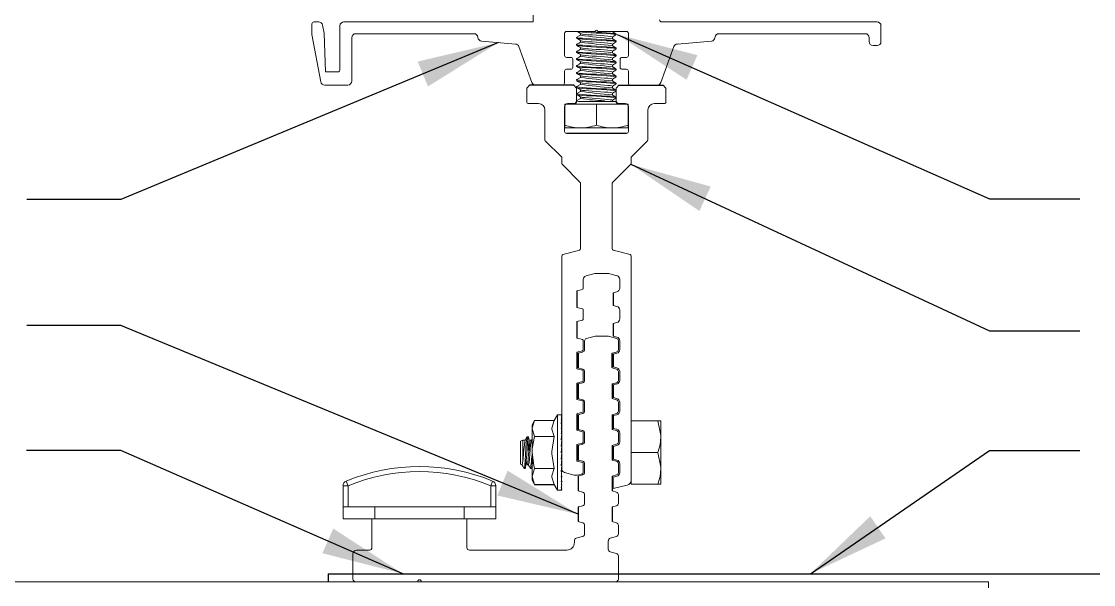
# Model space of a CAD drawing. Header units: feet. Extents: x 1527 to 2118, y 2730 to 2935.
# Drawn here: x 1898.2 to 2007.3, y 2798.5 to 2855.8 of the extents above; entities that cross this region are included whole.
import ezdxf

# ---------------------------------------------------------------- set-up
doc = ezdxf.new("R2010")
doc.units = ezdxf.units.FT
doc.header["$MEASUREMENT"] = 0
doc.styles.add('PAPER SPACE TXT', font='technic_.ttf', dxfattribs={"height": 0.125})
doc.dimstyles.new('PAPER SPACE', dxfattribs={"dimscale": 0, "dimtxt": 0.125, "dimasz": 0.125, "dimexe": 0, "dimexo": 0.020508, "dimgap": 0.041992, "dimtad": 1, "dimdec": 4, "dimzin": 3, "dimdsep": 46, "dimlunit": 4, "dimtxsty": 'PAPER SPACE TXT', "dimcen": 0.125, "dimclrd": 1, "dimclre": 1, "dimclrt": 7, "dimadec": 0, "dimazin": 0, "dimtfac": 1, "dimtdec": 4, "dimtofl": 0, "dimtmove": 2, "dimatfit": 3, "dimfxl": 1, "dimfrac": 2, "dimtolj": 1, "dimtzin": 0, "dimarcsym": 1})

msp = doc.modelspace()

# ---------------------------------------------------------------- linework, layer by layer
at = {"color": 7, "linetype": 'Continuous', "lineweight": 15}
for p, q in [((1950.28, 2860.48), (1950.28, 2855.72)), ((1928.46, 2855.72), (1927.97, 2855.72)), ((1950.28, 2855.72), (1931.03, 2855.72)), ((1963.33, 2855.72), (1985.25, 2855.72)), ((1927.77, 2854.43), (1927.77, 2855.52)), ((1929.01, 2854.58), (1928.85, 2855.39)), ((1929.15, 2850.63), (1929.01, 2854.58)), ((1930.63, 2855.31), (1930.63, 2850.82)), ((1932.24, 2854.51), (1944.25, 2854.51)), ((1953.46, 2852.29), (1953.46, 2854.54)), ((1956.49, 2854.73), (1953.66, 2854.73)), ((1955.09, 2854.35), (1955.09, 2854.52)), ((1959.77, 2854.73), (1956.93, 2854.73)), ((1958.33, 2854.73), (1958.33, 2854.72)), ((1958.72, 2854.49), (1958.72, 2854.4)), ((1959.96, 2852.29), (1959.96, 2854.54)), ((1969.17, 2854.51), (1984.04, 2854.51)), ((1985.65, 2855.31), (1985.65, 2853.71)), ((1927.77, 2854.43), (1928.69, 2849.61)), ((1931.84, 2854.11), (1931.84, 2849.69)), ((1945.02, 2853.76), (1948.48, 2853.46)), ((1954.7, 2854.04), (1954.7, 2854.13)), ((1954.7, 2853.33), (1954.7, 2853.41)), ((1955.09, 2853.64), (1955.09, 2853.81)), ((1958.33, 2854.17), (1958.33, 2854)), ((1958.33, 2853.46), (1958.33, 2853.29)), ((1958.72, 2853.77), (1958.72, 2853.68)), ((1968.4, 2853.76), (1964.94, 2853.46)), ((1984.44, 2854.11), (1984.44, 2853.71)), ((1948.83, 2853.2), (1950.15, 2849.55)), ((1954.7, 2852.61), (1954.7, 2852.7)), ((1955.09, 2852.92), (1955.09, 2853.09)), ((1955.09, 2852.21), (1955.09, 2852.38)), ((1958.33, 2852.74), (1958.33, 2852.57)), ((1958.72, 2853.06), (1958.72, 2852.97)), ((1958.72, 2852.34), (1958.72, 2852.25)), ((1964.6, 2853.2), (1963.27, 2849.55)), ((1984.84, 2853.3), (1985.25, 2853.3)), ((1953.66, 2852.1), (1954.11, 2852.1)), ((1954.3, 2851.91), (1954.3, 2851.09)), ((1954.7, 2851.9), (1954.7, 2851.99)), ((1954.7, 2851.18), (1954.7, 2851.27)), ((1955.09, 2851.5), (1955.09, 2851.67)), ((1958.33, 2852.03), (1958.33, 2851.86)), ((1958.33, 2851.32), (1958.33, 2851.15)), ((1958.72, 2851.63), (1958.72, 2851.54)), ((1959.12, 2851.91), (1959.12, 2851.09)), ((1959.77, 2852.1), (1959.32, 2852.1)), ((1930.49, 2850.63), (1929.15, 2850.63)), ((1953.46, 2850.7), (1953.46, 2849.48)), ((1954.11, 2850.89), (1953.66, 2850.89)), ((1954.7, 2850.47), (1954.7, 2850.56)), ((1955.09, 2850.78), (1955.09, 2850.95)), ((1955.09, 2850.07), (1955.09, 2850.24)), ((1958.33, 2850.6), (1958.33, 2850.43)), ((1958.72, 2850.91), (1958.72, 2850.83)), ((1958.72, 2850.2), (1958.72, 2850.11)), ((1959.32, 2850.89), (1959.77, 2850.89)), ((1959.96, 2850.7), (1959.96, 2849.48)), ((1931.43, 2849.29), (1929.08, 2849.29)), ((1949.68, 2849.02), (1949.92, 2849.27)), ((1950.53, 2849.29), (1953.27, 2849.29)), ((1954.42, 2849.27), (1954.66, 2849.02)), ((1954.7, 2849.75), (1954.7, 2849.84)), ((1954.7, 2849.04), (1954.7, 2849.13)), ((1955.09, 2849.35), (1955.09, 2849.52)), ((1958.33, 2849.89), (1958.33, 2849.72)), ((1958.33, 2849.17), (1958.33, 2849)), ((1958.72, 2849.48), (1958.72, 2849.4)), ((1958.76, 2849.02), (1959, 2849.27)), ((1962.89, 2849.29), (1960.15, 2849.29)), ((1949.64, 2847.53), (1949.64, 2848.93)), ((1954.7, 2848.93), (1954.7, 2847.53)), ((1954.7, 2848.32), (1954.7, 2848.41)), ((1955.09, 2848.64), (1955.09, 2848.81)), ((1955.09, 2847.92), (1955.09, 2848.09)), ((1958.33, 2848.46), (1958.33, 2848.29)), ((1958.72, 2847.53), (1958.72, 2848.93)), ((1958.72, 2848.77), (1958.72, 2848.68)), ((1958.72, 2848.06), (1958.72, 2847.97)), ((1963.78, 2848.93), (1963.78, 2847.53)), ((1950.83, 2847.4), (1949.77, 2847.4)), ((1953.46, 2847.08), (1953.46, 2844.57)), ((1953.5, 2847.36), (1959.93, 2847.36)), ((1953.5, 2844.93), (1953.5, 2847.36)), ((1954.57, 2847.4), (1953.79, 2847.4)), ((1954.69, 2847.61), (1954.68, 2847.61)), ((1954.69, 2847.62), (1954.69, 2847.61)), ((1954.7, 2847.7), (1954.72, 2847.71)), ((1958.74, 2847.61), (1955.08, 2847.61)), ((1956.71, 2845.22), (1956.71, 2847.36)), ((1957.58, 2847.61), (1957.52, 2847.68)), ((1958.33, 2847.74), (1958.33, 2847.61)), ((1959.64, 2847.4), (1958.85, 2847.4)), ((1959.93, 2844.93), (1959.93, 2847.36)), ((1959.96, 2844.57), (1959.96, 2847.08)), ((1963.66, 2847.4), (1962.59, 2847.4)), ((1951.47, 2843.72), (1951.47, 2846.76)), ((1961.95, 2846.76), (1961.95, 2843.72)), ((1953.5, 2844.93), (1959.93, 2844.93)), ((1953.15, 2841.99), (1951.51, 2843.63)), ((1961.91, 2843.63), (1960.27, 2841.99)), ((1953.19, 2841.32), (1953.19, 2841.9)), ((1960.23, 2841.9), (1960.23, 2841.32)), ((1955.07, 2839.39), (1953.23, 2841.23)), ((1960.2, 2841.23), (1958.36, 2839.39)), ((1955.1, 2832.64), (1955.1, 2839.3)), ((1958.32, 2839.3), (1958.32, 2832.64)), ((1953.19, 2810.28), (1953.19, 2831.93)), ((1953.28, 2832.05), (1955.01, 2832.52)), ((1958.41, 2832.52), (1960.14, 2832.05)), ((1960.23, 2831.93), (1960.23, 2808.71)), ((1955.37, 2829.52), (1955.37, 2828.65)), ((1956.54, 2830.13), (1955.66, 2829.89)), ((1957.89, 2830.14), (1956.64, 2830.14)), ((1958.79, 2829.91), (1957.99, 2830.13)), ((1959.08, 2828.65), (1959.08, 2829.54)), ((1955.28, 2828.52), (1954.73, 2828.38)), ((1958.43, 2828.18), (1958.79, 2828.27)), ((1954.73, 2826.69), (1955.28, 2826.54)), ((1955.37, 2826.42), (1955.37, 2825.52)), ((1958.79, 2826.79), (1958.43, 2826.88)), ((1959.08, 2825.52), (1959.08, 2826.42)), ((1955.28, 2825.4), (1954.73, 2825.25)), ((1958.43, 2825.05), (1958.79, 2825.15)), ((1954.73, 2823.56), (1955.28, 2823.41)), ((1955.37, 2823.29), (1955.37, 2822.4)), ((1958.79, 2823.66), (1958.43, 2823.76)), ((1959.08, 2822.4), (1959.08, 2823.29)), ((1955.28, 2822.27), (1954.73, 2822.13)), ((1958.43, 2821.93), (1958.79, 2822.02)), ((1954.73, 2820.44), (1955.28, 2820.29)), ((1955.37, 2820.16), (1955.37, 2819.27)), ((1958.79, 2820.54), (1958.43, 2820.63)), ((1959.08, 2819.27), (1959.08, 2820.16)), ((1955.28, 2819.15), (1954.73, 2819)), ((1958.43, 2818.8), (1958.79, 2818.9)), ((1958.79, 2817.41), (1958.43, 2817.51)), ((1954.73, 2817.32), (1955.28, 2817.19)), ((1955.37, 2817.06), (1955.37, 2816.15)), ((1959.08, 2816.15), (1959.08, 2817.04)), ((1952.41, 2815.18), (1952.74, 2815.75)), ((1952.74, 2815.75), (1953.19, 2815.75)), ((1952.74, 2808.11), (1952.74, 2815.75)), ((1955.28, 2816.02), (1954.73, 2815.88)), ((1958.43, 2815.68), (1958.79, 2815.77)), ((1950.17, 2814.74), (1950.42, 2815.18)), ((1950.17, 2814.74), (1950.17, 2809.11)), ((1950.42, 2813.55), (1950.17, 2814.36)), ((1952.41, 2815.18), (1950.42, 2815.18)), ((1952.41, 2815.18), (1952.16, 2814.42)), ((1952.16, 2814.31), (1952.41, 2813.55)), ((1954.73, 2814.19), (1955.28, 2814.04)), ((1958.79, 2814.29), (1958.43, 2814.38)), ((1963.26, 2815.14), (1960.23, 2815.14)), ((1963.26, 2808.71), (1963.26, 2815.14)), ((1948.98, 2813.09), (1949.24, 2813.19)), ((1948.98, 2813.09), (1948.98, 2810.76)), ((1949.24, 2813.19), (1949.47, 2813.19)), ((1949.24, 2811.09), (1949.24, 2813.19)), ((1949.67, 2813.54), (1949.79, 2813.54)), ((1949.99, 2813.19), (1950.11, 2813.19)), ((1950.1, 2813.18), (1950.17, 2813.3)), ((1952.41, 2813.55), (1950.42, 2813.55)), ((1952.41, 2813.55), (1952.16, 2812.04)), ((1955.37, 2813.91), (1955.37, 2813.02)), ((1959.08, 2813.02), (1959.08, 2813.91)), ((1953.17, 2811.89), (1953.19, 2812.12)), ((1955.28, 2812.9), (1954.73, 2812.75)), ((1958.43, 2812.55), (1958.79, 2812.65)), ((1952.16, 2811.81), (1952.41, 2810.3)), ((1954.73, 2811.06), (1955.28, 2810.91)), ((1958.79, 2811.16), (1958.43, 2811.26)), ((1962.97, 2811.93), (1960.23, 2811.93)), ((1949.12, 2810.71), (1948.98, 2810.76)), ((1949.47, 2810.32), (1949.35, 2810.32)), ((1949.8, 2810.67), (1949.67, 2810.67)), ((1950.11, 2810.32), (1950, 2810.32)), ((1954.46, 2809.64), (1953.47, 2809.91)), ((1955.28, 2809.77), (1954.8, 2809.64)), ((1955.37, 2810.79), (1955.37, 2809.9)), ((1959.08, 2809.9), (1959.08, 2810.79)), ((1931.26, 2809.03), (1931.46, 2808.56)), ((1950.42, 2808.68), (1950.17, 2809.11)), ((1958.43, 2809.43), (1958.79, 2809.52)), ((1958.43, 2808.27), (1958.43, 2809.43)), ((1930.94, 2808.56), (1930.94, 2805.2)), ((1930.94, 2808.56), (1931.46, 2808.56)), ((1931.46, 2806.41), (1931.46, 2808.56)), ((1945.96, 2808.56), (1945.96, 2806.41)), ((1952.74, 2808.11), (1952.41, 2808.68)), ((1953.19, 2808.11), (1952.74, 2808.11)), ((1955.5, 2806.77), (1955.5, 2807.66)), ((1959.84, 2808.6), (1958.43, 2808.27)), ((1958.95, 2807.66), (1958.95, 2806.77)), ((1954.86, 2806.4), (1955.31, 2806.52)), ((1946.47, 2806.41), (1930.94, 2806.41)), ((1934.16, 2806.41), (1934.16, 2805.2)), ((1943.26, 2805.2), (1943.26, 2806.41)), ((1933.88, 2802.27), (1933.88, 2805.2)), ((1955.5, 2803.65), (1955.5, 2804.54)), ((1958.31, 2804.91), (1958.76, 2804.79)), ((1958.95, 2804.54), (1958.95, 2803.65)), ((1954.66, 2803.22), (1955.31, 2803.4)), ((1957.92, 2802.97), (1957.92, 2802.08)), ((1931.95, 2799.06), (1931.95, 2801.63)), ((1932.34, 2802.02), (1933.63, 2802.02)), ((1943.79, 2802.02), (1953.7, 2802.02)), ((1958.11, 2801.83), (1958.76, 2801.66)), ((1958.95, 2801.41), (1958.95, 2799.06)), ((1880.83, 2798.8), (1996.58, 2798.8)), ((1996.58, 2798.16), (1996.58, 2798.8))]:
    msp.add_line(p, q, dxfattribs=at)
for p, q in [((1954.42, 2849.27), (1949.92, 2849.27)), ((1959, 2849.27), (1963.5, 2849.27)), ((1959.77, 2844.38), (1953.66, 2844.38)), ((1954.73, 2828.38), (1954.73, 2826.69)), ((1958.43, 2828.18), (1958.43, 2826.88)), ((1954.73, 2825.25), (1954.73, 2823.56)), ((1958.43, 2825.05), (1958.43, 2823.76)), ((1954.73, 2822.13), (1954.73, 2820.44)), ((1954.86, 2822.03), (1954.86, 2820.53)), ((1958.31, 2820.53), (1958.31, 2822.03)), ((1958.43, 2821.93), (1958.43, 2820.63)), ((1954.73, 2819), (1954.73, 2817.32)), ((1954.86, 2818.9), (1954.86, 2817.41)), ((1958.31, 2818.9), (1958.31, 2817.41)), ((1958.43, 2818.8), (1958.43, 2817.51)), ((1954.73, 2815.88), (1954.73, 2814.19)), ((1954.86, 2815.78), (1954.86, 2814.28)), ((1958.31, 2815.78), (1958.31, 2814.28)), ((1958.43, 2815.68), (1958.43, 2814.38)), ((1954.73, 2812.75), (1954.73, 2811.06)), ((1954.86, 2812.65), (1954.86, 2811.16)), ((1958.31, 2812.65), (1958.31, 2811.16)), ((1958.43, 2812.55), (1958.43, 2811.26)), ((1954.86, 2809.53), (1954.86, 2808.03)), ((1958.31, 2809.53), (1958.31, 2808.03)), ((1950.42, 2808.68), (1952.41, 2808.68)), ((1954.86, 2806.4), (1954.86, 2804.91)), ((1958.31, 2806.4), (1958.31, 2804.91))]:
    msp.add_line(p, q)
at = {"color": 7, "linetype": 'Continuous', "lineweight": 0}
for p, q in [((1963.5, 2849.27), (1963.75, 2849.02)), ((1955.5, 2822.4), (1955.5, 2823.27)), ((1955.69, 2823.52), (1956.57, 2823.75)), ((1956.64, 2823.76), (1957.89, 2823.76)), ((1957.95, 2823.75), (1958.76, 2823.54)), ((1958.95, 2823.29), (1958.95, 2822.4)), ((1954.86, 2822.03), (1955.31, 2822.15)), ((1958.76, 2822.15), (1958.31, 2822.03)), ((1955.31, 2820.41), (1954.86, 2820.53)), ((1955.5, 2819.27), (1955.5, 2820.16)), ((1958.31, 2820.53), (1958.76, 2820.41)), ((1958.95, 2820.16), (1958.95, 2819.27)), ((1954.86, 2818.9), (1955.31, 2819.02)), ((1958.76, 2819.02), (1958.31, 2818.9)), ((1955.31, 2817.29), (1954.86, 2817.41)), ((1958.31, 2817.41), (1958.76, 2817.29)), ((1955.5, 2816.15), (1955.5, 2817.04)), ((1958.95, 2817.04), (1958.95, 2816.15)), ((1953.19, 2815.69), (1953.14, 2815.69)), ((1953.19, 2815.52), (1953.14, 2815.52)), ((1953.19, 2815.23), (1953.14, 2815.23)), ((1954.86, 2815.78), (1955.31, 2815.9)), ((1958.76, 2815.9), (1958.31, 2815.78)), ((1952.16, 2814.42), (1952.16, 2814.31)), ((1953.19, 2814.85), (1953.14, 2814.85)), ((1953.19, 2814.38), (1953.14, 2814.38)), ((1955.31, 2814.16), (1954.86, 2814.28)), ((1958.31, 2814.28), (1958.76, 2814.16)), ((1953.19, 2813.84), (1953.14, 2813.84)), ((1953.14, 2813.23), (1953.19, 2813.84)), ((1953.19, 2813.23), (1953.14, 2813.23)), ((1953.14, 2812.59), (1953.19, 2813.23)), ((1955.5, 2813.02), (1955.5, 2813.91)), ((1958.95, 2813.91), (1958.95, 2813.02)), ((1952.16, 2812.04), (1952.16, 2811.81)), ((1953.19, 2812.59), (1953.14, 2812.59)), ((1953.14, 2811.93), (1953.19, 2812.59)), ((1954.86, 2812.65), (1955.31, 2812.77)), ((1958.76, 2812.77), (1958.31, 2812.65)), ((1953.19, 2811.93), (1953.14, 2811.93)), ((1953.19, 2811.93), (1953.14, 2811.26)), ((1953.19, 2811.26), (1953.14, 2811.26)), ((1953.19, 2811.26), (1953.14, 2810.62)), ((1955.31, 2811.04), (1954.86, 2811.16)), ((1958.31, 2811.16), (1958.76, 2811.04)), ((1950.42, 2810.3), (1950.17, 2809.49)), ((1952.41, 2810.3), (1950.42, 2810.3)), ((1952.41, 2810.3), (1952.16, 2809.55)), ((1953.19, 2810.62), (1953.14, 2810.62)), ((1953.19, 2810.62), (1953.14, 2810.02)), ((1953.19, 2810.02), (1953.14, 2810.02)), ((1955.5, 2809.9), (1955.5, 2810.79)), ((1958.95, 2810.79), (1958.95, 2809.9)), ((1946.15, 2809.03), (1945.96, 2808.56)), ((1950.42, 2808.68), (1950.17, 2809.49)), ((1952.16, 2809.55), (1952.16, 2809.43)), ((1952.16, 2809.43), (1952.41, 2808.68)), ((1953.19, 2809.47), (1953.14, 2809.47)), ((1953.19, 2809), (1953.14, 2809)), ((1954.86, 2809.53), (1955.31, 2809.65)), ((1958.76, 2809.65), (1958.31, 2809.53)), ((1963.26, 2808.71), (1960.23, 2808.71)), ((1946.47, 2808.56), (1945.96, 2808.56)), ((1946.47, 2805.2), (1946.47, 2808.56)), ((1953.19, 2808.62), (1953.14, 2808.62)), ((1953.19, 2808.34), (1953.14, 2808.34)), ((1953.19, 2808.17), (1953.14, 2808.17)), ((1955.31, 2807.91), (1954.86, 2808.03)), ((1958.31, 2808.03), (1958.76, 2807.91)), ((1958.76, 2806.52), (1958.31, 2806.4)), ((1946.47, 2805.2), (1930.94, 2805.2)), ((1943.53, 2805.2), (1943.53, 2802.27)), ((1955.31, 2804.79), (1954.86, 2804.91)), ((1958.76, 2803.4), (1958.11, 2803.22)), ((1954.47, 2802.79), (1954.47, 2802.97))]:
    msp.add_line(p, q, dxfattribs=at)
at = {"color": 6}
for q in [(2055.69, 2799.61), (1929.43, 2798.8)]:
    msp.add_line((1929.43, 2799.61), q, dxfattribs=at)
at = {"color": 7, "linetype": 'Continuous', "lineweight": 15, "flags": 128}
for points in [[(1955.12, 2854.5), (1954.91, 2854.63), (1954.73, 2854.74)], [(1954.73, 2854.74), (1954.77, 2854.72), (1954.97, 2854.69), (1955.29, 2854.67), (1955.71, 2854.63), (1956.19, 2854.61), (1956.71, 2854.58), (1957.23, 2854.55), (1957.72, 2854.52), (1958.13, 2854.49), (1958.45, 2854.46), (1958.65, 2854.43), (1958.72, 2854.4), (1958.72, 2854.4)], [(1955.12, 2854.51), (1955.15, 2854.5), (1955.31, 2854.47), (1955.56, 2854.44), (1955.9, 2854.41), (1956.29, 2854.38), (1956.71, 2854.35), (1957.13, 2854.32), (1957.52, 2854.29), (1957.86, 2854.26), (1958.12, 2854.23), (1958.28, 2854.2), (1958.33, 2854.17), (1958.33, 2854.17)], [(1955.55, 2854.73), (1955.71, 2854.72), (1956.19, 2854.69), (1956.71, 2854.66), (1957.23, 2854.63), (1957.72, 2854.6), (1958.13, 2854.58), (1958.45, 2854.54), (1958.65, 2854.52), (1958.72, 2854.49), (1958.72, 2854.49)], [(1958.31, 2854.73), (1958.48, 2854.63), (1958.7, 2854.5)], [(1954.73, 2854.14), (1954.7, 2854.13), (1954.77, 2854.1), (1954.97, 2854.07), (1955.29, 2854.04), (1955.71, 2854.01), (1956.19, 2853.98), (1956.71, 2853.95), (1957.23, 2853.92), (1957.72, 2853.89), (1958.13, 2853.86), (1958.45, 2853.83), (1958.65, 2853.8), (1958.72, 2853.77), (1958.72, 2853.77)], [(1954.73, 2853.43), (1954.7, 2853.41), (1954.77, 2853.38), (1954.97, 2853.35), (1955.29, 2853.33), (1955.71, 2853.29), (1956.19, 2853.26), (1956.71, 2853.24), (1957.23, 2853.2), (1957.72, 2853.18), (1958.13, 2853.15), (1958.45, 2853.12), (1958.65, 2853.09), (1958.72, 2853.06), (1958.72, 2853.06)], [(1954.72, 2854.15), (1954.95, 2854.28), (1955.09, 2854.36)], [(1954.73, 2854.03), (1954.77, 2854.01), (1954.97, 2853.98), (1955.29, 2853.95), (1955.71, 2853.92), (1956.19, 2853.89), (1956.71, 2853.86), (1957.23, 2853.83), (1957.72, 2853.8), (1958.13, 2853.77), (1958.45, 2853.74), (1958.65, 2853.71), (1958.72, 2853.68), (1958.72, 2853.68)], [(1955.12, 2853.79), (1954.91, 2853.92), (1954.73, 2854.02)], [(1954.73, 2853.43), (1954.95, 2853.56), (1955.09, 2853.65)], [(1955.12, 2853.8), (1955.15, 2853.79), (1955.31, 2853.76), (1955.56, 2853.73), (1955.9, 2853.7), (1956.29, 2853.67), (1956.71, 2853.64), (1957.13, 2853.61), (1957.52, 2853.58), (1957.86, 2853.55), (1958.12, 2853.52), (1958.28, 2853.49), (1958.33, 2853.46), (1958.33, 2853.46)], [(1958.31, 2854.02), (1958.48, 2853.92), (1958.7, 2853.79)], [(1958.7, 2854.38), (1958.52, 2854.28), (1958.33, 2854.17)], [(1958.7, 2853.67), (1958.52, 2853.56), (1958.33, 2853.45)], [(1954.73, 2852.71), (1954.7, 2852.7), (1954.77, 2852.67), (1954.97, 2852.64), (1955.29, 2852.61), (1955.71, 2852.58), (1956.19, 2852.55), (1956.71, 2852.52), (1957.23, 2852.49), (1957.72, 2852.46), (1958.13, 2852.43), (1958.45, 2852.4), (1958.65, 2852.37), (1958.72, 2852.34), (1958.72, 2852.34)], [(1954.72, 2852.6), (1954.77, 2852.58), (1954.97, 2852.55), (1955.29, 2852.52), (1955.71, 2852.49), (1956.19, 2852.46), (1956.71, 2852.43), (1957.23, 2852.4), (1957.72, 2852.37), (1958.13, 2852.34), (1958.45, 2852.31), (1958.65, 2852.28), (1958.72, 2852.25), (1958.72, 2852.25)], [(1955.12, 2852.36), (1954.9, 2852.49), (1954.72, 2852.59)], [(1955.12, 2853.08), (1954.9, 2853.2), (1954.73, 2853.31)], [(1954.73, 2853.31), (1954.77, 2853.3), (1954.97, 2853.27), (1955.29, 2853.24), (1955.71, 2853.21), (1956.19, 2853.18), (1956.71, 2853.15), (1957.23, 2853.12), (1957.72, 2853.09), (1958.13, 2853.06), (1958.45, 2853.03), (1958.65, 2853), (1958.72, 2852.97), (1958.72, 2852.97)], [(1954.73, 2852.72), (1954.95, 2852.85), (1955.09, 2852.93)], [(1955.11, 2852.37), (1955.15, 2852.36), (1955.31, 2852.33), (1955.56, 2852.3), (1955.9, 2852.27), (1956.29, 2852.24), (1956.71, 2852.21), (1957.13, 2852.18), (1957.52, 2852.15), (1957.86, 2852.12), (1958.12, 2852.09), (1958.28, 2852.06), (1958.33, 2852.03), (1958.33, 2852.03)], [(1955.12, 2853.09), (1955.15, 2853.07), (1955.31, 2853.04), (1955.56, 2853.01), (1955.9, 2852.98), (1956.29, 2852.95), (1956.71, 2852.92), (1957.13, 2852.89), (1957.52, 2852.86), (1957.86, 2852.83), (1958.12, 2852.8), (1958.28, 2852.77), (1958.33, 2852.74), (1958.33, 2852.74)], [(1958.31, 2853.3), (1958.48, 2853.2), (1958.7, 2853.07)], [(1958.31, 2852.58), (1958.48, 2852.49), (1958.7, 2852.36)], [(1958.7, 2852.95), (1958.52, 2852.85), (1958.33, 2852.74)], [(1954.73, 2852), (1954.7, 2851.99), (1954.77, 2851.95), (1954.97, 2851.93), (1955.29, 2851.9), (1955.71, 2851.87), (1956.19, 2851.84), (1956.71, 2851.81), (1957.23, 2851.78), (1957.72, 2851.75), (1958.13, 2851.72), (1958.45, 2851.69), (1958.65, 2851.66), (1958.72, 2851.63), (1958.72, 2851.63)], [(1954.73, 2851.28), (1954.7, 2851.27), (1954.77, 2851.24), (1954.97, 2851.21), (1955.29, 2851.18), (1955.71, 2851.15), (1956.19, 2851.12), (1956.71, 2851.09), (1957.23, 2851.06), (1957.72, 2851.03), (1958.13, 2851), (1958.45, 2850.97), (1958.65, 2850.94), (1958.72, 2850.91), (1958.72, 2850.91)], [(1954.72, 2852), (1954.94, 2852.13), (1955.09, 2852.22)], [(1954.72, 2851.89), (1954.77, 2851.87), (1954.97, 2851.84), (1955.29, 2851.81), (1955.71, 2851.78), (1956.19, 2851.75), (1956.71, 2851.72), (1957.23, 2851.69), (1957.72, 2851.66), (1958.13, 2851.63), (1958.45, 2851.6), (1958.65, 2851.57), (1958.72, 2851.54), (1958.72, 2851.54)], [(1955.12, 2851.65), (1954.9, 2851.78), (1954.72, 2851.88)], [(1954.72, 2851.29), (1954.94, 2851.42), (1955.09, 2851.5)], [(1955.11, 2851.66), (1955.15, 2851.64), (1955.31, 2851.61), (1955.56, 2851.58), (1955.9, 2851.55), (1956.29, 2851.52), (1956.71, 2851.49), (1957.13, 2851.46), (1957.52, 2851.43), (1957.86, 2851.4), (1958.12, 2851.37), (1958.28, 2851.34), (1958.33, 2851.32), (1958.33, 2851.32)], [(1958.31, 2851.87), (1958.48, 2851.77), (1958.7, 2851.64)], [(1958.7, 2852.23), (1958.52, 2852.13), (1958.33, 2852.02)], [(1958.69, 2851.52), (1958.51, 2851.41), (1958.33, 2851.31)], [(1954.72, 2850.57), (1954.7, 2850.56), (1954.77, 2850.53), (1954.97, 2850.5), (1955.29, 2850.47), (1955.71, 2850.44), (1956.19, 2850.41), (1956.71, 2850.38), (1957.23, 2850.35), (1957.72, 2850.32), (1958.13, 2850.29), (1958.45, 2850.26), (1958.65, 2850.23), (1958.72, 2850.2), (1958.72, 2850.2)], [(1955.12, 2850.94), (1954.9, 2851.06), (1954.72, 2851.17)], [(1954.72, 2851.17), (1954.77, 2851.15), (1954.97, 2851.12), (1955.29, 2851.09), (1955.71, 2851.06), (1956.19, 2851.03), (1956.71, 2851), (1957.23, 2850.97), (1957.72, 2850.94), (1958.13, 2850.91), (1958.45, 2850.88), (1958.65, 2850.85), (1958.72, 2850.83), (1958.72, 2850.83)], [(1954.72, 2850.57), (1954.94, 2850.7), (1955.09, 2850.79)], [(1955.12, 2850.22), (1954.9, 2850.35), (1954.72, 2850.45)], [(1954.73, 2850.46), (1954.77, 2850.44), (1954.97, 2850.41), (1955.29, 2850.38), (1955.71, 2850.35), (1956.19, 2850.32), (1956.71, 2850.29), (1957.23, 2850.26), (1957.72, 2850.23), (1958.13, 2850.2), (1958.45, 2850.17), (1958.65, 2850.14), (1958.72, 2850.11), (1958.72, 2850.11)], [(1955.11, 2850.94), (1955.15, 2850.93), (1955.31, 2850.9), (1955.56, 2850.87), (1955.9, 2850.84), (1956.29, 2850.81), (1956.71, 2850.78), (1957.13, 2850.75), (1957.52, 2850.72), (1957.86, 2850.69), (1958.12, 2850.66), (1958.28, 2850.63), (1958.33, 2850.6), (1958.33, 2850.6)], [(1955.12, 2850.23), (1955.15, 2850.21), (1955.31, 2850.18), (1955.56, 2850.15), (1955.9, 2850.12), (1956.29, 2850.09), (1956.71, 2850.06), (1957.13, 2850.03), (1957.52, 2850), (1957.86, 2849.98), (1958.12, 2849.94), (1958.28, 2849.92), (1958.33, 2849.89), (1958.33, 2849.89)], [(1958.31, 2851.16), (1958.47, 2851.07), (1958.7, 2850.93)], [(1958.31, 2850.45), (1958.47, 2850.35), (1958.69, 2850.22)], [(1958.7, 2850.81), (1958.52, 2850.7), (1958.33, 2850.59)], [(1954.72, 2849.85), (1954.7, 2849.84), (1954.77, 2849.81), (1954.97, 2849.78), (1955.29, 2849.75), (1955.71, 2849.72), (1956.19, 2849.69), (1956.71, 2849.66), (1957.23, 2849.63), (1957.72, 2849.6), (1958.13, 2849.57), (1958.45, 2849.54), (1958.65, 2849.51), (1958.72, 2849.48), (1958.72, 2849.48)], [(1954.72, 2849.14), (1954.7, 2849.13), (1954.77, 2849.1), (1954.97, 2849.07), (1955.29, 2849.04), (1955.71, 2849.01), (1956.19, 2848.98), (1956.71, 2848.95), (1957.23, 2848.92), (1957.72, 2848.89), (1958.13, 2848.86), (1958.45, 2848.83), (1958.65, 2848.8), (1958.72, 2848.77), (1958.72, 2848.77)], [(1954.72, 2849.86), (1954.94, 2849.99), (1955.09, 2850.07)], [(1954.72, 2849.14), (1954.94, 2849.27), (1955.09, 2849.36)], [(1954.73, 2849.74), (1954.77, 2849.72), (1954.97, 2849.69), (1955.29, 2849.66), (1955.71, 2849.63), (1956.19, 2849.6), (1956.71, 2849.57), (1957.23, 2849.54), (1957.72, 2849.51), (1958.13, 2849.49), (1958.45, 2849.45), (1958.65, 2849.43), (1958.72, 2849.4), (1958.72, 2849.4)], [(1955.12, 2849.5), (1954.9, 2849.63), (1954.73, 2849.73)], [(1954.73, 2849.03), (1954.77, 2849.01), (1954.97, 2848.98), (1955.29, 2848.95), (1955.71, 2848.92), (1956.19, 2848.89), (1956.71, 2848.86), (1957.23, 2848.83), (1957.72, 2848.8), (1958.13, 2848.77), (1958.45, 2848.74), (1958.65, 2848.71), (1958.72, 2848.68), (1958.72, 2848.68)], [(1955.12, 2849.51), (1955.15, 2849.5), (1955.31, 2849.47), (1955.56, 2849.44), (1955.9, 2849.41), (1956.29, 2849.38), (1956.71, 2849.35), (1957.13, 2849.32), (1957.52, 2849.29), (1957.86, 2849.26), (1958.12, 2849.23), (1958.28, 2849.2), (1958.33, 2849.17), (1958.33, 2849.17)], [(1958.3, 2849.73), (1958.47, 2849.63), (1958.69, 2849.51)], [(1958.7, 2850.09), (1958.52, 2849.99), (1958.33, 2849.88)], [(1958.7, 2849.38), (1958.52, 2849.28), (1958.33, 2849.16)], [(1954.73, 2848.42), (1954.7, 2848.41), (1954.77, 2848.38), (1954.97, 2848.35), (1955.29, 2848.32), (1955.71, 2848.29), (1956.19, 2848.26), (1956.71, 2848.23), (1957.23, 2848.2), (1957.72, 2848.17), (1958.13, 2848.15), (1958.45, 2848.11), (1958.65, 2848.09), (1958.72, 2848.06), (1958.72, 2848.06)], [(1954.72, 2848.43), (1954.94, 2848.56), (1955.09, 2848.64)], [(1955.12, 2848.79), (1954.91, 2848.91), (1954.73, 2849.02)], [(1954.73, 2848.31), (1954.77, 2848.29), (1954.97, 2848.26), (1955.29, 2848.24), (1955.71, 2848.2), (1956.19, 2848.18), (1956.71, 2848.15), (1957.23, 2848.12), (1957.72, 2848.09), (1958.13, 2848.06), (1958.45, 2848.03), (1958.65, 2848), (1958.72, 2847.97), (1958.72, 2847.97)], [(1955.12, 2848.07), (1954.91, 2848.2), (1954.73, 2848.3)], [(1955.12, 2848.8), (1955.15, 2848.78), (1955.31, 2848.75), (1955.56, 2848.73), (1955.9, 2848.69), (1956.29, 2848.67), (1956.71, 2848.64), (1957.13, 2848.61), (1957.52, 2848.58), (1957.86, 2848.55), (1958.12, 2848.52), (1958.28, 2848.49), (1958.33, 2848.46), (1958.33, 2848.46)], [(1955.12, 2848.08), (1955.15, 2848.07), (1955.31, 2848.04), (1955.56, 2848.01), (1955.9, 2847.98), (1956.29, 2847.95), (1956.71, 2847.92), (1957.13, 2847.89), (1957.52, 2847.86), (1957.86, 2847.83), (1958.12, 2847.8), (1958.28, 2847.77), (1958.33, 2847.74), (1958.33, 2847.74)], [(1958.31, 2849.02), (1958.48, 2848.92), (1958.7, 2848.79)], [(1958.31, 2848.3), (1958.48, 2848.2), (1958.7, 2848.07)], [(1958.7, 2848.67), (1958.52, 2848.56), (1958.33, 2848.45)], [(1958.7, 2847.95), (1958.52, 2847.84), (1958.33, 2847.74)], [(1954.71, 2847.71), (1954.95, 2847.85), (1955.09, 2847.93)], [(1950.17, 2814.36), (1950.17, 2814.42), (1950.42, 2815.18)], [(1963.26, 2813.54), (1963.26, 2813.65), (1962.97, 2815.14)], [(1949.24, 2811.09), (1949.26, 2811.3), (1949.3, 2811.76), (1949.34, 2812.25), (1949.38, 2812.7), (1949.42, 2813.02), (1949.46, 2813.18), (1949.47, 2813.17)], [(1949.35, 2810.35), (1949.38, 2810.38), (1949.42, 2810.65), (1949.46, 2811.12), (1949.5, 2811.72), (1949.54, 2812.34), (1949.58, 2812.91), (1949.62, 2813.32), (1949.66, 2813.52), (1949.67, 2813.51)], [(1949.46, 2813.17), (1949.54, 2813.31), (1949.68, 2813.55)], [(1949.8, 2810.69), (1949.82, 2810.71), (1949.86, 2810.93), (1949.9, 2811.3), (1949.94, 2811.76), (1949.98, 2812.25), (1950.02, 2812.7), (1950.06, 2813.02), (1950.1, 2813.18), (1950.1, 2813.18)], [(1950.17, 2811.93), (1950.19, 2812.3), (1950.42, 2813.55)], [(1962.97, 2811.93), (1963.18, 2812.72), (1963.26, 2813.54)], [(1949.13, 2810.72), (1949.16, 2810.72), (1949.2, 2810.86), (1949.24, 2811.09)], [(1963.26, 2810.32), (1963.26, 2810.43), (1962.97, 2811.93)], [(1949.36, 2810.3), (1949.22, 2810.54), (1949.11, 2810.72)], [(1950, 2810.31), (1949.86, 2810.55), (1949.78, 2810.69)], [(1962.97, 2808.71), (1963.18, 2809.5), (1963.26, 2810.32)]]:
    msp.add_lwpolyline(points, dxfattribs=at)
at = {"color": 7, "linetype": 'Continuous', "lineweight": 0, "flags": 128}
for points in [[(1953.16, 2815.62), (1953.17, 2815.59), (1953.19, 2815.52)], [(1953.16, 2815.39), (1953.17, 2815.34), (1953.19, 2815.23)], [(1953.16, 2815.06), (1953.17, 2814.99), (1953.19, 2814.85)], [(1953.16, 2814.63), (1953.17, 2814.55), (1953.19, 2814.38)], [(1949.47, 2810.35), (1949.49, 2810.38), (1949.54, 2810.65), (1949.58, 2811.12), (1949.62, 2811.72), (1949.66, 2812.34), (1949.7, 2812.91), (1949.74, 2813.32), (1949.78, 2813.52), (1949.79, 2813.51)], [(1949.58, 2811.15), (1949.61, 2810.84), (1949.66, 2810.68), (1949.7, 2810.71), (1949.74, 2810.93), (1949.78, 2811.3), (1949.82, 2811.76), (1949.86, 2812.25), (1949.9, 2812.7), (1949.94, 2813.02), (1949.98, 2813.18), (1949.99, 2813.17)], [(1949.82, 2813.48), (1949.86, 2813.2), (1949.86, 2813.14)], [(1953.16, 2814.12), (1953.17, 2814.03), (1953.19, 2813.84)], [(1953.16, 2813.54), (1953.17, 2813.44), (1953.19, 2813.23)], [(1950.42, 2810.3), (1950.34, 2810.63), (1950.17, 2811.93)], [(1953.16, 2810.31), (1953.17, 2810.21), (1953.19, 2810.02)], [(1953.16, 2809.74), (1953.17, 2809.65), (1953.19, 2809.47)], [(1953.16, 2809.23), (1953.17, 2809.15), (1953.19, 2809)], [(1953.16, 2808.8), (1953.17, 2808.74), (1953.19, 2808.62)], [(1953.16, 2808.47), (1953.17, 2808.42), (1953.19, 2808.34)], [(1953.16, 2808.24), (1953.17, 2808.21), (1953.19, 2808.17)]]:
    msp.add_lwpolyline(points, dxfattribs=at)
at = {"color": 7, "linetype": 'Continuous', "lineweight": 15}
for centre, radius, start, end in [((1927.97, 2855.52), 0.193, 90, 180), ((1928.46, 2855.31), 0.402, 10.7483, 90), ((1931.03, 2855.31), 0.402, 90, 180), ((1963.33, 2855.91), 0.193, 180, 270), ((1985.25, 2855.31), 0.402, 0, 90), ((1932.24, 2854.11), 0.402, 90, 180), ((1944.25, 2854.11), 0.402, 3.8467, 90), ((1953.66, 2854.54), 0.193, 90, 180), ((1956.49, 2854.86), 0.129, 270, 330), ((1956.71, 2854.73), 0.129, 30, 150), ((1956.93, 2854.86), 0.129, 210, 270), ((1959.77, 2854.54), 0.193, 0, 90), ((1969.17, 2854.11), 0.402, 90, 176.1533), ((1984.04, 2854.11), 0.402, 0, 90), ((1945.06, 2854.16), 0.402, 183.8467, 265), ((1948.45, 2853.06), 0.402, 20, 85), ((1965.28, 2934.31), 80.61, 262.7416, 265.041), ((1966.32, 2943.06), 90.12, 262.8436, 264.9019), ((1964.97, 2853.06), 0.402, 95, 160), ((1968.37, 2854.16), 0.402, 275, 356.1533), ((1984.84, 2853.71), 0.402, 180, 270), ((1985.25, 2853.71), 0.402, 270, 0), ((1966.22, 2941.48), 89.25, 262.8352, 264.9134), ((1953.66, 2852.29), 0.193, 180, 270), ((1954.11, 2851.91), 0.193, 0, 90), ((1965.57, 2934.81), 83.27, 262.7725, 264.9989), ((1964.55, 2924.84), 73.95, 262.6545, 265.1592), ((1959.32, 2851.91), 0.193, 90, 180), ((1959.77, 2852.29), 0.193, 270, 0), ((1930.44, 2850.82), 0.193, 285, 0), ((1953.66, 2850.7), 0.193, 90, 180), ((1954.11, 2851.09), 0.193, 270, 0), ((1963.64, 2915.93), 65.71, 262.5219, 265.3379), ((1959.32, 2851.09), 0.193, 180, 270), ((1959.77, 2850.7), 0.193, 0, 90), ((1929.08, 2849.69), 0.402, 190.7483, 270), ((1931.43, 2849.69), 0.402, 270, 0), ((1950.53, 2849.69), 0.402, 200, 270), ((1953.27, 2849.48), 0.193, 270, 0), ((1963.38, 2912.82), 63.3, 262.4765, 265.3988), ((1964.31, 2920.6), 71.84, 262.6235, 265.2011), ((1960.15, 2849.48), 0.193, 180, 270), ((1962.89, 2849.69), 0.402, 270, 340), ((1964.49, 2921.49), 73.46, 262.6474, 265.1688), ((1949.77, 2847.53), 0.129, 180, 270), ((1950.83, 2846.76), 0.643, 0, 90), ((1953.79, 2847.08), 0.322, 90, 180), ((1954.32, 2847.74), 0.386, 270, 340.5288), ((1954.32, 2847.74), 0.386, 342.0312, 353.4816), ((1955.02, 2848.22), 0.613, 239.2359, 275.4468), ((1958.15, 2866.64), 18.96, 260.7035, 268.0868), ((1959.11, 2847.74), 0.386, 199.4712, 270), ((1959.64, 2847.08), 0.322, 0, 90), ((1962.59, 2846.76), 0.643, 90, 180), ((1963.66, 2847.53), 0.129, 270, 0), ((1955.16, 2849.9), 4.97, 250.415, 269.3288), ((1955.01, 2850.07), 5.14, 270.9885, 289.2676), ((1958.39, 2849.99), 5.06, 250.5783, 269.1656), ((1958.28, 2849.8), 4.87, 270.4833, 289.7728), ((1951.6, 2843.72), 0.129, 180, 225), ((1959.77, 2844.57), 0.193, 270, 0), ((1954.97, 2832.64), 0.129, 285, 0), ((1958.45, 2832.64), 0.129, 180, 255), ((1960.11, 2831.93), 0.129, 0, 75), ((1955.76, 2829.52), 0.386, 105, 180), ((1958.69, 2829.54), 0.386, 0, 75), ((1958.69, 2828.65), 0.386, 285, 0), ((1958.69, 2826.42), 0.386, 0, 75), ((1958.69, 2825.52), 0.386, 285, 0), ((1958.69, 2823.29), 0.386, 0, 75), ((1958.69, 2822.4), 0.386, 285, 0), ((1958.69, 2820.16), 0.386, 0, 75), ((1958.69, 2819.27), 0.386, 285, 0), ((1958.69, 2817.04), 0.386, 0, 75), ((1958.69, 2816.15), 0.386, 285, 0), ((1958.69, 2813.91), 0.386, 0, 75), ((1924.16, 2810.63), 25.71, 2.9843, 5.8995), ((1938.33, 2812.4), 11.85, 350.0219, 358.9423), ((1955.25, 2813.02), 0.129, 285, 0), ((1958.69, 2813.02), 0.386, 285, 0), ((1958.69, 2810.79), 0.386, 360, 75), ((1938.71, 2791.02), 19.49, 67.539, 112.461), ((1938.71, 2791.02), 18.98, 67.539, 112.461), ((1953.57, 2810.28), 0.386, 180, 255), ((1955.25, 2809.9), 0.129, 285, 0), ((1958.69, 2809.89), 0.386, 285, 1.2177), ((1931.46, 2808.56), 0.514, 112.461, 180), ((1945.96, 2808.56), 0.514, 0, 67.539), ((1954.63, 2810.26), 0.643, 255, 285), ((1959.72, 2809.1), 0.514, 282.9125, 0), ((1958.69, 2804.54), 0.257, 360, 75), ((1933.63, 2802.27), 0.257, 270, 0), ((1953.7, 2802.79), 0.772, 270, 0), ((1954.73, 2802.97), 0.257, 105, 180), ((1958.18, 2802.97), 0.257, 105, 180), ((1932.34, 2801.63), 0.386, 90, 180), ((1958.69, 2801.41), 0.257, 0, 75)]:
    msp.add_arc(centre, radius, start, end, dxfattribs=at)
at = {"color": 7, "linetype": 'Continuous', "lineweight": 0}
for centre, radius, start, end in [((1949.77, 2848.93), 0.129, 135, 180), ((1954.57, 2848.93), 0.129, 0, 45), ((1958.85, 2848.93), 0.129, 135, 180), ((1963.66, 2848.93), 0.129, 0, 45), ((1954.57, 2847.53), 0.129, 270, 0), ((1958.85, 2847.53), 0.129, 180, 270), ((1953.66, 2844.57), 0.193, 180, 270), ((1961.82, 2843.72), 0.129, 315, 0), ((1953.06, 2841.9), 0.129, 0, 45), ((1960.36, 2841.9), 0.129, 135, 180), ((1953.32, 2841.32), 0.129, 180, 225), ((1960.11, 2841.32), 0.129, 315, 0), ((1954.97, 2839.3), 0.129, 0, 45), ((1958.45, 2839.3), 0.129, 135, 180), ((1953.32, 2831.93), 0.129, 105, 180), ((1956.64, 2829.76), 0.386, 90, 105), ((1957.89, 2829.76), 0.386, 75, 90), ((1955.25, 2828.65), 0.129, 285, 0), ((1955.25, 2826.42), 0.129, 0, 75), ((1955.25, 2825.52), 0.129, 285, 0), ((1955.25, 2823.29), 0.129, 0, 75), ((1955.76, 2823.27), 0.257, 105, 180), ((1956.64, 2823.5), 0.257, 90, 105), ((1957.89, 2823.5), 0.257, 75, 90), ((1958.69, 2823.29), 0.257, 0, 75), ((1955.25, 2822.4), 0.129, 285, 0), ((1955.25, 2822.4), 0.257, 285, 0), ((1958.69, 2822.4), 0.257, 285, 0), ((1955.25, 2820.16), 0.129, 0, 75), ((1955.25, 2820.16), 0.257, 0, 75), ((1958.69, 2820.16), 0.257, 0, 75), ((1955.25, 2819.27), 0.129, 285, 0), ((1955.25, 2819.27), 0.257, 285, 360), ((1958.69, 2819.27), 0.257, 285, 0), ((1955.25, 2817.06), 0.129, 0, 76.4774), ((1955.25, 2817.04), 0.257, 0, 75), ((1958.69, 2817.04), 0.257, 0, 75), ((1953.21, 2815.67), 0.0792, 109.1229, 167.7388), ((1954.13, 2815.31), 1.01, 158.2736, 168.4698), ((1957.55, 2814.57), 4.46, 167.8002, 171.4702), ((1965.43, 2813.39), 12.39, 171.434, 173.2159), ((1955.25, 2816.15), 0.129, 285, 0), ((1955.25, 2816.15), 0.257, 285, 0), ((1958.69, 2816.15), 0.257, 285, 360), ((1980.45, 2811.63), 27.45, 173.2675, 174.2556), ((2007.58, 2808.97), 54.66, 174.3224, 174.8964), ((1955.25, 2813.91), 0.257, 0, 75), ((1958.69, 2813.91), 0.257, 0, 75), ((1955.25, 2813.91), 0.129, 0, 75), ((1955.25, 2813.02), 0.257, 285, 0), ((1958.69, 2813.02), 0.257, 285, 360), ((1946.12, 2811.36), 4.11, 345.714, 0.7269), ((1955.25, 2810.79), 0.129, 0, 75), ((1955.25, 2810.79), 0.257, 0, 75), ((1958.69, 2810.79), 0.257, 0, 75), ((1910.83, 2813.74), 42.52, 354.2405, 354.9784), ((1955.25, 2809.9), 0.257, 285, 0), ((1958.69, 2809.9), 0.257, 285, 360), ((1930.27, 2811.74), 23.03, 353.1727, 354.3504), ((1942.31, 2810.28), 10.96, 351.3177, 353.3321), ((1949.12, 2809.22), 4.11, 347.6442, 351.6262), ((1952.24, 2808.53), 0.966, 338.0302, 348.7132), ((1953.11, 2808.18), 0.0783, 288.747, 348.1147), ((1955.25, 2807.66), 0.257, 0, 75), ((1958.69, 2807.66), 0.257, 0, 75), ((1955.25, 2806.77), 0.257, 285, 0), ((1958.69, 2806.77), 0.257, 285, 0), ((1955.25, 2804.54), 0.257, 0, 75), ((1955.25, 2803.65), 0.257, 285, 0), ((1958.69, 2803.65), 0.257, 285, 0), ((1943.79, 2802.27), 0.257, 180, 270), ((1958.18, 2802.08), 0.257, 180, 255), ((1932.21, 2799.06), 0.257, 180, 270), ((1938.71, 2798.8), 0.193, 0, 180), ((1958.69, 2799.06), 0.257, 270, 0)]:
    msp.add_arc(centre, radius, start, end, dxfattribs=at)

# ---------------------------------------------------------------- leaders
for points in [[(1946.75, 2853.61), (1908.36, 2837.66), (1898.77, 2837.66)], [(1958.81, 2854.44), (1996.7, 2837.71), (2005.87, 2837.71)], [(1960.2, 2841.23), (1996.7, 2824.32), (2005.87, 2824.31)], [(1954.86, 2805.65), (1908.36, 2824.86), (1898.77, 2824.86)], [(1937.03, 2799.61), (1908.34, 2812.15), (1898.75, 2812.15)], [(1978.47, 2799.61), (1996.7, 2812.15), (2005.87, 2812.15)]]:
    msp.add_leader(points, dimstyle='PAPER SPACE', override={"dimscale": 66.653699, "dimtad": 0})

doc.saveas('drawing.dxf')
